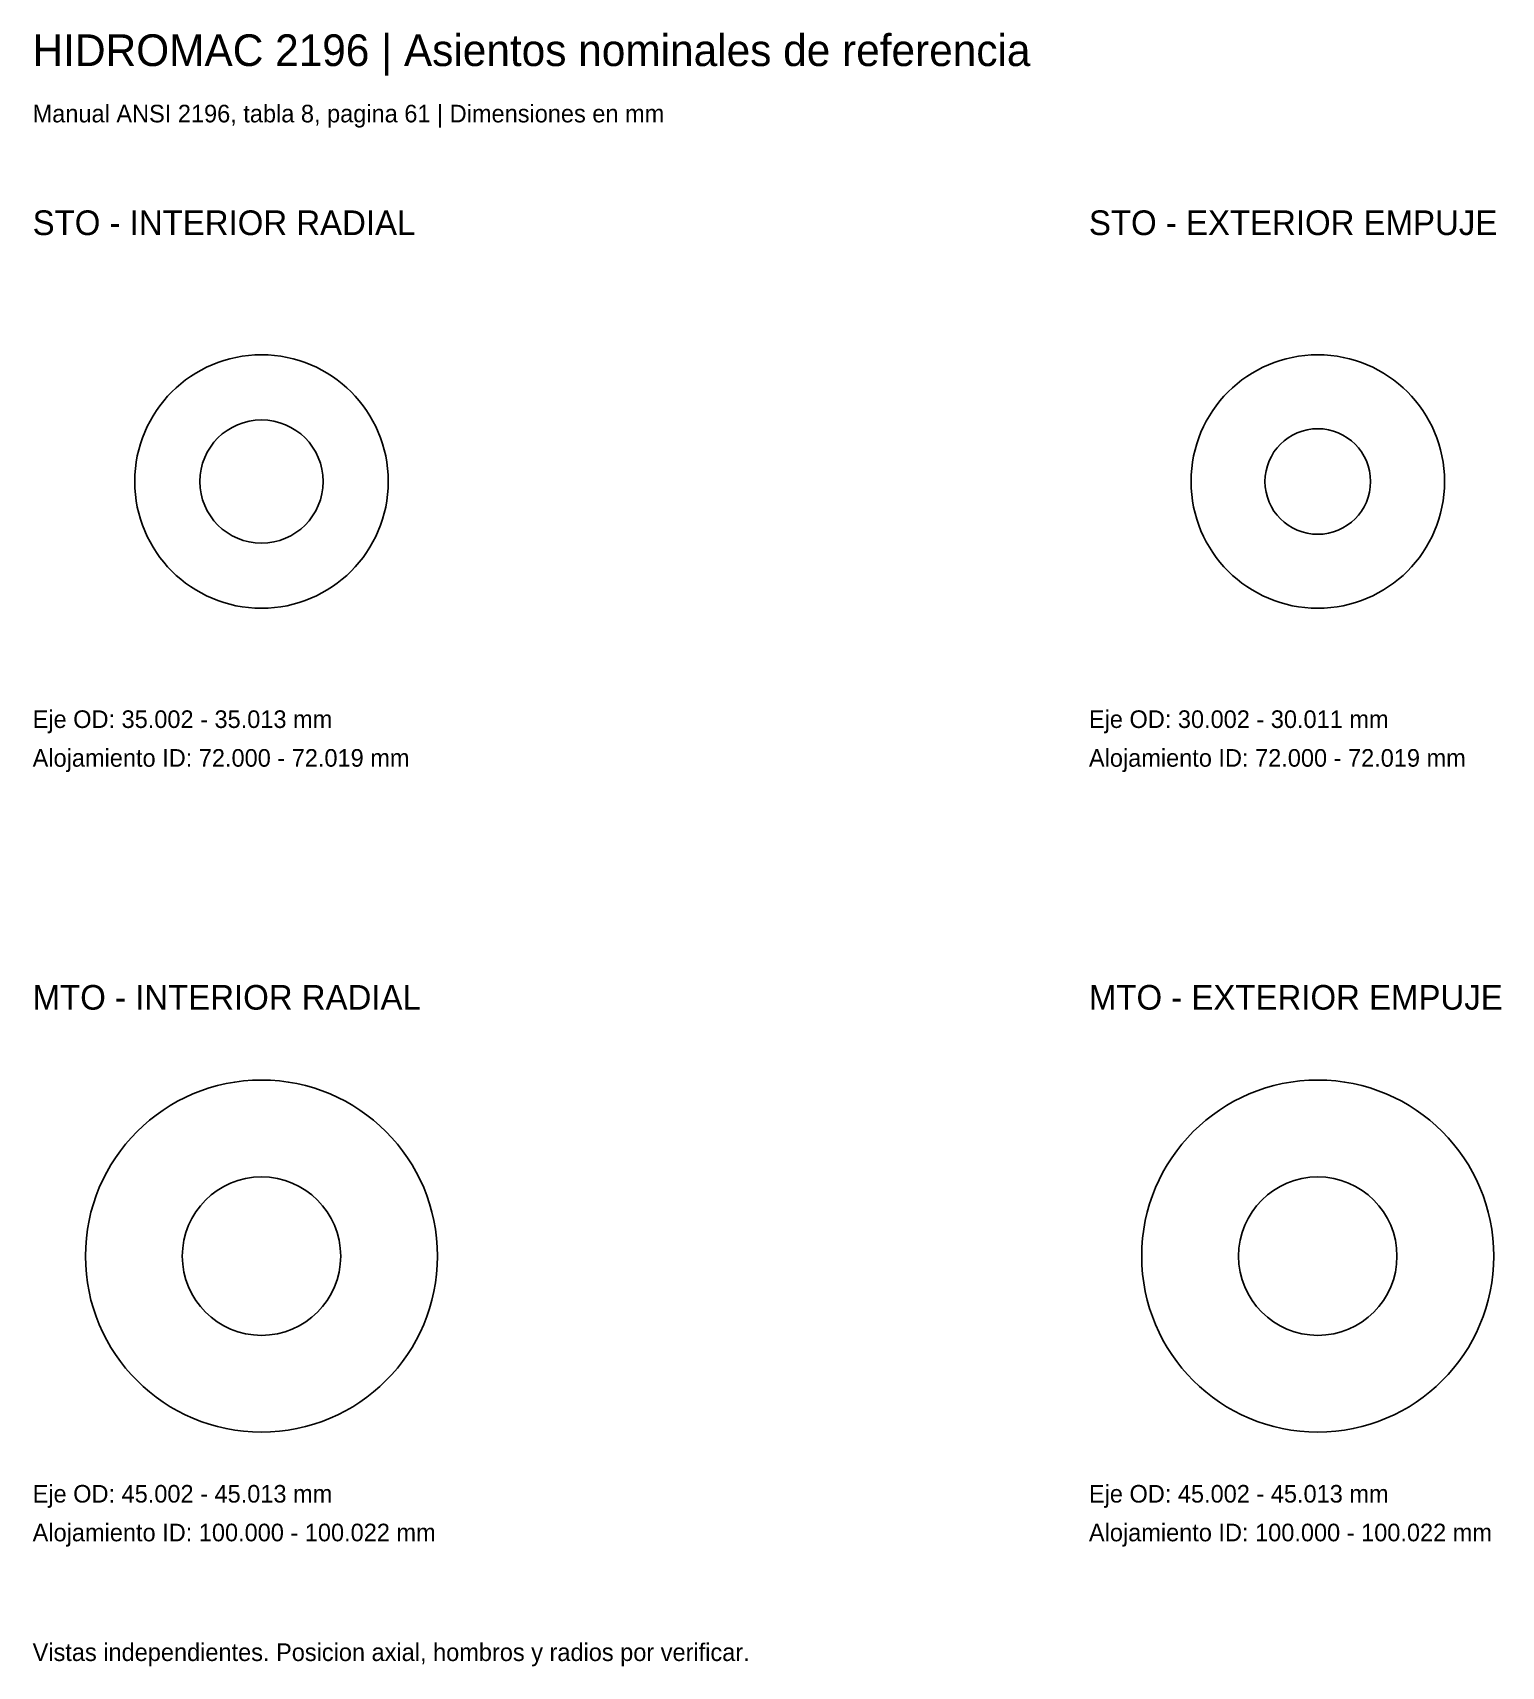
# Model space of a CAD drawing. Header units: millimetres. Extents: x -65 to 352, y -337 to 127.
import ezdxf

# ---------------------------------------------------------------- set-up
doc = ezdxf.new("R2010")
doc.units = ezdxf.units.MM

msp = doc.modelspace()

# ---------------------------------------------------------------- linework, layer by layer
for centre, radius in [((0, 0), 36), ((300, 0), 36), ((0, 0), 17.5), ((300, 0), 15), ((0, -220), 50), ((300, -220), 50), ((0, -220), 22.5), ((300, -220), 22.5)]:
    msp.add_circle(centre, radius)

# ---------------------------------------------------------------- texts
for s, height, p in [('HIDROMAC 2196 | Asientos nominales de referencia', 9, (-65, 118)), ('Manual ANSI 2196, tabla 8, pagina 61 | Dimensiones en mm', 5, (-65, 102)), ('STO - INTERIOR RADIAL', 7, (-65, 70)), ('STO - EXTERIOR EMPUJE', 7, (235, 70)), ('Eje OD: 35.002 - 35.013 mm', 5, (-65, -70)), ('Eje OD: 30.002 - 30.011 mm', 5, (235, -70)), ('Alojamiento ID: 72.000 - 72.019 mm', 5, (-65, -81)), ('Alojamiento ID: 72.000 - 72.019 mm', 5, (235, -81)), ('MTO - INTERIOR RADIAL', 7, (-65, -150)), ('MTO - EXTERIOR EMPUJE', 7, (235, -150)), ('Eje OD: 45.002 - 45.013 mm', 5, (-65, -290)), ('Eje OD: 45.002 - 45.013 mm', 5, (235, -290)), ('Alojamiento ID: 100.000 - 100.022 mm', 5, (-65, -301)), ('Alojamiento ID: 100.000 - 100.022 mm', 5, (235, -301)), ('Vistas independientes. Posicion axial, hombros y radios por verificar.', 5, (-65, -335))]:
    msp.add_text(s, height=height).set_placement(p)

doc.saveas('drawing.dxf')
